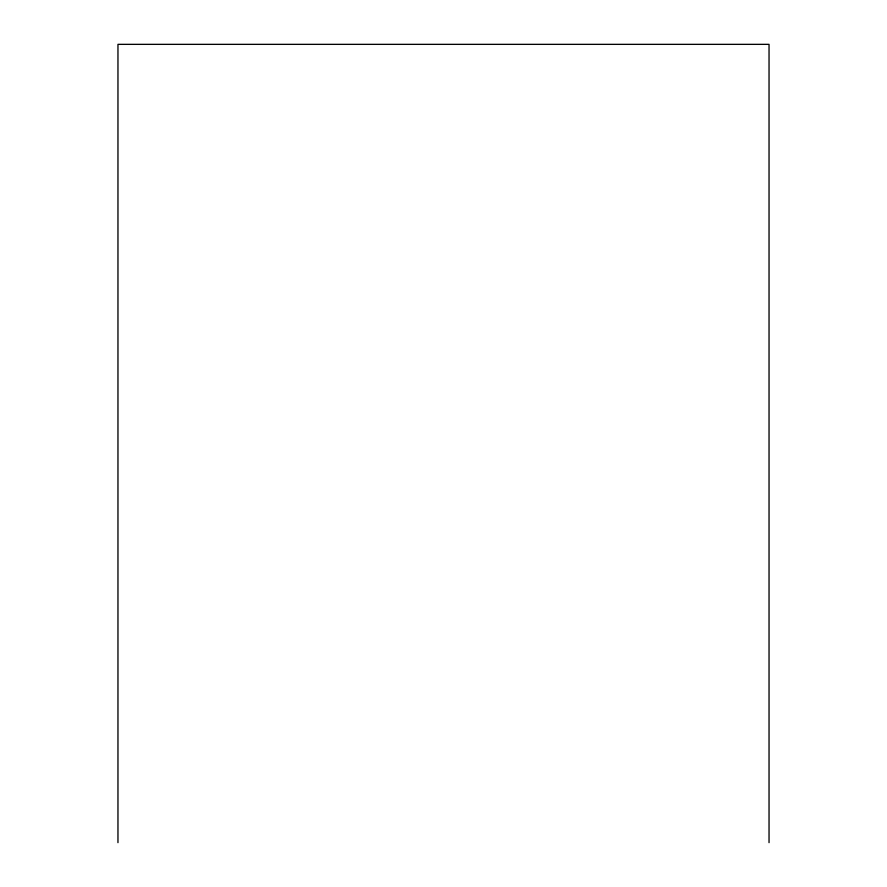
<?xml version="1.0" encoding="UTF-8"?>
<svg xmlns="http://www.w3.org/2000/svg" width="887" height="887" viewBox="0 0 887 887"><rect width="100%" height="100%" fill="white"/><g stroke="black" fill="none" stroke-linecap="round" stroke-linejoin="round"><path stroke-width="1.33" d="M769.04 842.65L769.04 44.35L117.96 44.35L117.96 842.65"/></g></svg>
